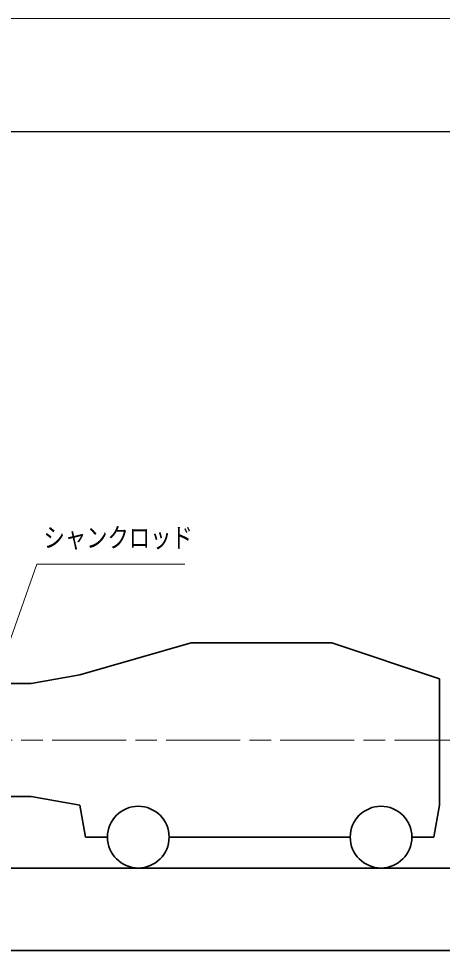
# Model space of a CAD drawing. Units: millimetres, scale not verified. Extents: x 1889 to 4202, y 889 to 2522.
# Drawn here: x 3693.2 to 3899.3, y 2069.8 to 2522.4 of the extents above; entities that cross this region are included whole.
import ezdxf
from ezdxf.enums import TextEntityAlignment as Align

# ---------------------------------------------------------------- set-up
doc = ezdxf.new("R2010")
doc.units = ezdxf.units.MM
doc.header["$LTSCALE"] = 3
doc.linetypes.add('CHAIN', pattern=[18.5, 12, -1.5, 3.5, -1.5])
for name, color, linetype, lineweight in [('1外形線', 7, 'Continuous', 35), ('4中心線', 1, 'CHAIN', 15), ('6寸法線', 4, 'Continuous', 13), ('7 枠・タイトル', 7, 'Continuous', 25), ('DEFPOINTS_3', 7, 'Continuous', 13)]:
    doc.layers.add(name, color=color, linetype=linetype, lineweight=lineweight)
doc.styles.add('ＭＳ Ｐゴシック', font='')
doc.styles.get('ＭＳ Ｐゴシック').set_extended_font_data('MS PGothic')

msp = doc.modelspace()

# ---------------------------------------------------------------- linework, layer by layer
at = {"layer": '1外形線'}
for p, q in [((3722.936, 2203.612), (3777.031, 2219.085)), ((3777.031, 2219.085), (3845.575, 2219.085)), ((3845.575, 2219.085), (3897.899, 2201.729)), ((3699.227, 2199.432), (3722.936, 2203.612)), ((3897.899, 2140.256), (3897.899, 2201.729)), ((3897.899, 2140.256), (3897.899, 2201.729)), ((3687.227, 2199.432), (3699.227, 2199.432)), ((3687.227, 2144.432), (3699.227, 2144.432)), ((3699.227, 2144.432), (3722.907, 2140.256)), ((3722.907, 2140.256), (3725.64, 2124.752)), ((3897.899, 2140.256), (3895.166, 2124.752)), ((3725.64, 2124.752), (3736.367, 2124.752)), ((3766.367, 2124.752), (3854.439, 2124.752)), ((3895.166, 2124.752), (3884.439, 2124.752)), ((3756.342, 2109.752), (3416.644, 2109.752)), ((3756.342, 2109.752), (4092.261, 2109.752)), ((3756.342, 2069.752), (3420.555, 2069.752)), ((3756.342, 2069.752), (4096.172, 2069.752))]:
    msp.add_line(p, q, dxfattribs=at)
for centre in [(3751.367, 2124.752), (3869.439, 2124.752)]:
    msp.add_circle(centre, 15, dxfattribs=at)
at = {"layer": '4中心線'}
msp.add_line((3911.945, 2171.932), (2205.885, 2171.932), dxfattribs=at)
at = {"layer": '6寸法線'}
msp.add_lwpolyline([(3678.227, 2190.432), (3680.571, 2197.028), (3702.023, 2257.391), (3774.083, 2257.391)], dxfattribs=at)
at = {"layer": '7 枠・タイトル'}
msp.add_line((4146.618, 2467.402), (1943.868, 2467.402), dxfattribs=at)
at = {"layer": 'DEFPOINTS_3'}
msp.add_line((4201.618, 2522.402), (1888.868, 2522.402), dxfattribs=at)

# ---------------------------------------------------------------- texts
at = {"layer": '6寸法線', "style": 'ＭＳ Ｐゴシック', "width": 0.8}
msp.add_text('シャンクロッド', height=9.501, dxfattribs=at).set_placement((3705.294, 2275.018), align=Align.TOP_LEFT)

doc.saveas('drawing.dxf')
